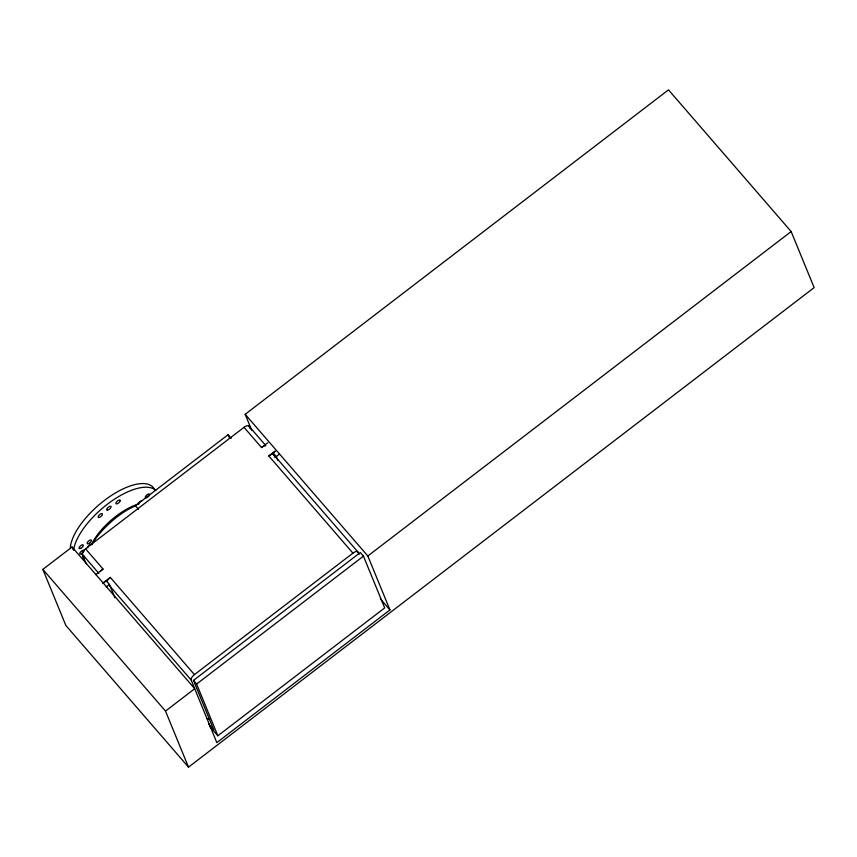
<?xml version="1.0" encoding="UTF-8"?>
<svg xmlns="http://www.w3.org/2000/svg" width="857" height="857" viewBox="0 0 857 857"><rect width="100%" height="100%" fill="white"/><g stroke="black" fill="none" stroke-linecap="round" stroke-linejoin="round"><path stroke-width="1.29" d="M188.508 767.154L65.85 625.46L42.85 569.391L72.042 547.012L194.71 688.707L165.508 711.085L188.508 767.154L814.15 287.609L791.15 231.54L668.492 89.846L245.177 414.317L251.712 430.235M92.074 543.949A50.017 21.061 -40.9 0 1 127.95 509.529L135.417 505.737L228.069 434.724L231.219 438.366M86.182 563.82L82.229 554.179A5.313 2.239 -40.9 0 1 85.529 548.812L244.02 427.322A5.313 2.239 -40.9 0 1 249.087 426.283L265.724 445.501M95.716 574.651L103.033 569.037L85.529 548.812M244.02 427.322L261.535 447.547L267.812 442.737M102.969 583.028L110.296 577.414L194.443 674.62A5.313 2.239 -40.9 0 0 191.143 679.987L216.821 742.623L389.946 609.916L367.835 556L245.177 414.317M358.997 554.5L358.012 552.09A5.313 2.239 -40.9 0 0 352.934 553.14L268.787 455.935L275.065 451.125M103.161 583.231L106.289 580.832L109.439 584.463L114.924 597.843M275.118 457.788L273.126 452.946L275.215 451.35M106.311 586.863L109.439 584.463M277.775 460.23L276.275 456.577L279.403 454.189M194.443 674.62L352.934 553.14M208.669 724.058L213.822 730.003L193.478 680.404L360.315 552.519L363.454 556.15L384.686 607.913L217.849 735.788L209.558 726.211M217.849 735.788L196.617 684.036L363.454 556.15M367.835 556L791.15 231.54M273.126 452.946L276.275 456.577M272.976 452.721L273.865 454.885L358.012 552.09M380.315 598.786L389.946 609.916M135.417 505.737L138.566 509.39M193.478 680.404L196.617 684.036M82.229 554.179L98.866 573.397M109.6 585.792L191.143 679.987M42.85 569.391L165.508 711.085M249.087 426.283L250.083 428.693M228.069 434.724L229.033 437.081M72.042 547.012L73.049 549.466M70.328 547.623A53.155 22.389 -40.9 0 1 109.707 496.61A53.155 22.389 -40.9 0 1 154.881 490.172M73.584 550.301A53.155 22.389 -40.9 0 1 109.846 502.373A53.155 22.389 -40.9 0 1 155.867 490.547M87.821 547.827A2.657 1.114 -40.9 0 1 89.396 545.009A2.657 1.114 -40.9 0 1 91.967 544.645M82.604 553.054A2.657 1.114 -40.9 0 1 79.755 553.633A2.657 1.114 -40.9 0 1 82.283 550.58A2.657 1.114 -40.9 0 1 83.815 551.576M83.515 552.069A2.657 1.114 -40.9 0 1 83.097 552.572M84.554 557.5A2.657 1.114 -40.9 0 1 82.85 557.489A2.657 1.114 -40.9 0 1 83.729 555.497M138.116 504.452A2.657 1.114 -40.9 0 1 138.78 502.705L139.241 502.213A2.657 1.114 -40.9 0 1 141.801 500.917M149.247 495.528A2.657 1.114 -40.9 0 0 149.043 493.964A2.657 1.114 -40.9 0 0 146.483 495.271L146.022 495.764A2.657 1.114 -40.9 0 0 146.793 497.638M148.882 496.032A2.657 1.114 -40.9 0 1 148.422 496.524M147.897 496.974A2.657 1.114 -40.9 0 1 147.34 497.36M209.815 718.809A5.313 2.239 -40.9 0 1 206.955 718.541M268.787 455.935A5.313 2.239 -40.9 0 1 273.865 454.885M91.463 544.624A42.711 17.986 -40.9 0 1 139.016 503.873M107.114 581.282A5.313 2.239 -40.9 0 1 110.296 577.414M261.535 447.547A5.313 2.239 -40.9 0 1 263.742 446.24M264.749 445.919A5.313 2.239 -40.9 0 1 265.595 445.854M101.062 570.933A5.313 2.239 -40.9 0 1 103.033 569.037M120.184 500.681L120.087 501.099A2.657 1.114 -40.9 0 1 117.934 503.413A2.657 1.114 -40.9 0 1 115.963 503.552L115.92 503.22A2.657 1.114 -40.9 0 1 118.159 500.488A2.657 1.114 -40.9 0 1 120.184 500.681M89.728 542.963L89.182 543.338A2.657 1.114 -40.9 0 1 87.157 543.145A2.657 1.114 -40.9 0 1 89.407 540.413L89.953 540.135A2.657 1.114 -40.9 0 1 91.42 540.606A2.657 1.114 -40.9 0 1 89.728 542.963M98.705 517.489L98.384 517.392A2.657 1.114 -40.9 0 1 99.316 514.928A2.657 1.114 -40.9 0 1 102.197 513.729L102.379 513.954A2.657 1.114 -40.9 0 1 101.265 516.193A2.657 1.114 -40.9 0 1 98.705 517.489M107.018 509.979L106.825 509.754A2.657 1.114 -40.9 0 1 108.475 507.065A2.657 1.114 -40.9 0 1 111.014 506.551L111.056 506.883A2.657 1.114 -40.9 0 1 109.364 509.229A2.657 1.114 -40.9 0 1 107.018 509.979M80.783 548.319A2.657 1.114 -40.9 0 0 83.193 544.966A2.657 1.114 -40.9 0 0 79.551 546.82A2.657 1.114 -40.9 0 0 80.783 548.319"/></g></svg>
